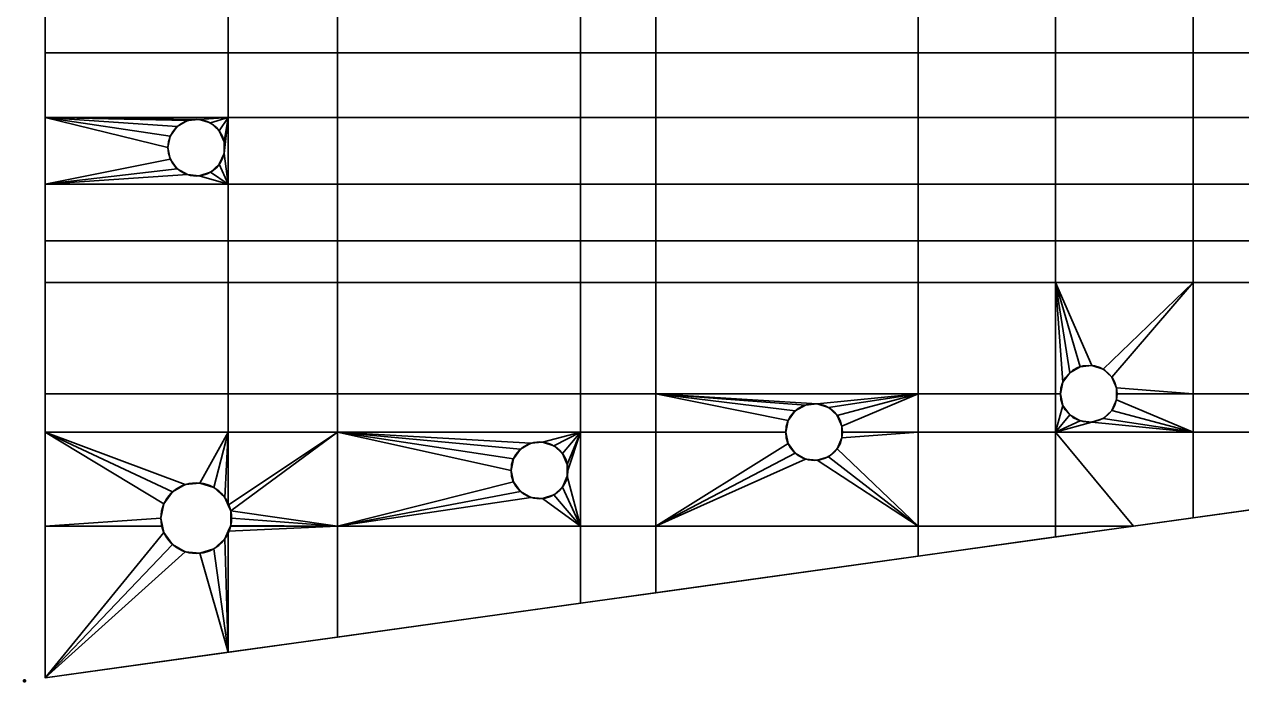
# Model space of a CAD drawing. Header units: millimetres. Extents: x 0 to 430, y 0 to 190.
# Drawn here: x 0 to 87.8, y 0 to 47.4 of the extents above; entities that cross this region are included whole.
import ezdxf

# ---------------------------------------------------------------- set-up
doc = ezdxf.new("R2010")
doc.units = ezdxf.units.MM
doc.layers.add('1', color=7, linetype='Continuous', true_color=0xffffff)
doc.layers.add('61', color=7, linetype='Continuous', true_color=0xffffff)

# ---------------------------------------------------------------- blocks, each defined once
blk = doc.blocks.new('UG_SURFACE_001')
at = {"layer": '1', "color": 252, "linetype": 'Continuous', "lineweight": 35}
for points in [[(14.704899, 48.325192, 3.5), (1.5, 48.325192, 3.5), (1.5, 45.313161, 3.5), (14.704899, 45.313161, 3.5)], [(14.704899, 45.313161, 1.5), (1.5, 45.313161, 1.5), (1.5, 48.325192, 1.5), (14.704899, 48.325192, 1.5)], [(1.5, 45.313161, 3.5), (1.5, 48.325192, 3.5), (1.5, 48.325192, 1.5), (1.5, 45.313161, 1.5)], [(22.593468, 48.325192, 3.5), (14.704899, 48.325192, 3.5), (14.704899, 45.313161, 3.5), (22.593468, 45.313161, 3.5)], [(22.593468, 45.313161, 1.5), (14.704899, 45.313161, 1.5), (14.704899, 48.325192, 1.5), (22.593468, 48.325192, 1.5)], [(40.102527, 48.325192, 3.5), (22.593468, 48.325192, 3.5), (22.593468, 45.313161, 3.5), (40.102527, 45.313161, 3.5)], [(40.102527, 45.313161, 1.5), (22.593468, 45.313161, 1.5), (22.593468, 48.325192, 1.5), (40.102527, 48.325192, 1.5)], [(45.534927, 48.325192, 3.5), (40.102527, 48.325192, 3.5), (40.102527, 45.313161, 3.5), (45.534927, 45.313161, 3.5)], [(45.534927, 45.313161, 1.5), (40.102527, 45.313161, 1.5), (40.102527, 48.325192, 1.5), (45.534927, 48.325192, 1.5)], [(64.467095, 48.325192, 3.5), (45.534927, 48.325192, 3.5), (45.534927, 45.313161, 3.5), (64.467095, 45.313161, 3.5)], [(64.467095, 45.313161, 1.5), (45.534927, 45.313161, 1.5), (45.534927, 48.325192, 1.5), (64.467095, 48.325192, 1.5)], [(74.371278, 48.325192, 3.5), (64.467095, 48.325192, 3.5), (64.467095, 45.313161, 3.5), (74.371278, 45.313161, 3.5)], [(74.371278, 45.313161, 1.5), (64.467095, 45.313161, 1.5), (64.467095, 48.325192, 1.5), (74.371278, 48.325192, 1.5)], [(84.296733, 48.325192, 3.5), (74.371278, 48.325192, 3.5), (74.371278, 45.313161, 3.5), (84.296733, 45.313161, 3.5)], [(84.296733, 45.313161, 1.5), (74.371278, 45.313161, 1.5), (74.371278, 48.325192, 1.5), (84.296733, 48.325192, 1.5)], [(94.200917, 48.325192, 3.5), (84.296733, 48.325192, 3.5), (84.296733, 45.313161, 3.5), (94.200917, 45.313161, 3.5)], [(94.200917, 45.313161, 1.5), (84.296733, 45.313161, 1.5), (84.296733, 48.325192, 1.5), (94.200917, 48.325192, 1.5)], [(14.704899, 45.313161, 3.5), (1.5, 45.313161, 3.5), (1.5, 40.638197, 3.5), (14.704899, 40.638197, 3.5)], [(14.704899, 40.638197, 1.5), (1.5, 40.638197, 1.5), (1.5, 45.313161, 1.5), (14.704899, 45.313161, 1.5)], [(1.5, 40.638197, 3.5), (1.5, 45.313161, 3.5), (1.5, 45.313161, 1.5), (1.5, 40.638197, 1.5)], [(22.593468, 45.313161, 3.5), (14.704899, 45.313161, 3.5), (14.704899, 40.638197, 3.5), (22.593468, 40.638197, 3.5)], [(22.593468, 40.638197, 1.5), (14.704899, 40.638197, 1.5), (14.704899, 45.313161, 1.5), (22.593468, 45.313161, 1.5)], [(40.102527, 45.313161, 3.5), (22.593468, 45.313161, 3.5), (22.593468, 40.638197, 3.5), (40.102527, 40.638197, 3.5)], [(40.102527, 40.638197, 1.5), (22.593468, 40.638197, 1.5), (22.593468, 45.313161, 1.5), (40.102527, 45.313161, 1.5)], [(45.534927, 45.313161, 3.5), (40.102527, 45.313161, 3.5), (40.102527, 40.638197, 3.5), (45.534927, 40.638197, 3.5)], [(45.534927, 40.638197, 1.5), (40.102527, 40.638197, 1.5), (40.102527, 45.313161, 1.5), (45.534927, 45.313161, 1.5)], [(64.467095, 45.313161, 3.5), (45.534927, 45.313161, 3.5), (45.534927, 40.638197, 3.5), (64.467095, 40.638197, 3.5)], [(64.467095, 40.638197, 1.5), (45.534927, 40.638197, 1.5), (45.534927, 45.313161, 1.5), (64.467095, 45.313161, 1.5)], [(74.371278, 45.313161, 3.5), (64.467095, 45.313161, 3.5), (64.467095, 40.638197, 3.5), (74.371278, 40.638197, 3.5)], [(74.371278, 40.638197, 1.5), (64.467095, 40.638197, 1.5), (64.467095, 45.313161, 1.5), (74.371278, 45.313161, 1.5)], [(84.296733, 45.313161, 3.5), (74.371278, 45.313161, 3.5), (74.371278, 40.638197, 3.5), (84.296733, 40.638197, 3.5)], [(84.296733, 40.638197, 1.5), (74.371278, 40.638197, 1.5), (74.371278, 45.313161, 1.5), (84.296733, 45.313161, 1.5)], [(94.200917, 45.313161, 3.5), (84.296733, 45.313161, 3.5), (84.296733, 40.638197, 3.5), (94.200917, 40.638197, 3.5)], [(94.200917, 40.638197, 1.5), (84.296733, 40.638197, 1.5), (84.296733, 45.313161, 1.5), (94.200917, 45.313161, 1.5)], [(1.5, 40.638197, 3.5), (10.525585, 39.309073, 3.5), (11.026636, 39.99871, 3.5)], [(1.5, 40.638197, 3.5), (11.764869, 40.424928, 3.5), (12.612637, 40.514033, 3.5)], [(1.5, 40.638197, 3.5), (10.348354, 38.47526, 3.5), (10.525585, 39.309073, 3.5)], [(12.612637, 40.514033, 3.5), (14.704899, 40.638197, 3.5), (1.5, 40.638197, 3.5)], [(10.525585, 37.641451, 3.5), (10.348354, 38.47526, 3.5), (1.5, 40.638197, 3.5), (1.5, 35.826165, 3.5)], [(11.026636, 39.99871, 3.5), (11.764869, 40.424928, 3.5), (1.5, 40.638197, 3.5)], [(1.5, 40.638197, 1.5), (14.704899, 40.638197, 1.5), (12.612637, 40.514033, 1.5)], [(1.5, 40.638197, 1.5), (11.764869, 40.424928, 1.5), (11.026636, 39.99871, 1.5)], [(1.5, 35.826165, 1.5), (1.5, 40.638197, 1.5), (10.348354, 38.47526, 1.5), (10.525585, 37.641451, 1.5)], [(11.026636, 39.99871, 1.5), (10.525585, 39.309073, 1.5), (1.5, 40.638197, 1.5)], [(12.612637, 40.514033, 1.5), (11.764869, 40.424928, 1.5), (1.5, 40.638197, 1.5)], [(10.525585, 39.309073, 1.5), (10.348354, 38.47526, 1.5), (1.5, 40.638197, 1.5)], [(1.5, 35.826165, 3.5), (1.5, 40.638197, 3.5), (1.5, 40.638197, 1.5), (1.5, 35.826165, 1.5)], [(11.764869, 40.424928, 1.5), (11.764869, 40.424928, 3.5), (11.026636, 39.99871, 3.5), (11.026636, 39.99871, 1.5)], [(12.612637, 40.514033, 1.5), (12.612637, 40.514033, 3.5), (11.764869, 40.424928, 3.5), (11.764869, 40.424928, 1.5)], [(12.612637, 40.514033, 3.5), (13.423353, 40.250614, 3.5), (14.704899, 40.638197, 3.5)], [(14.704899, 40.638197, 1.5), (13.423353, 40.250614, 1.5), (12.612637, 40.514033, 1.5)], [(13.423353, 40.250614, 1.5), (13.423353, 40.250614, 3.5), (12.612637, 40.514033, 3.5), (12.612637, 40.514033, 1.5)], [(14.704899, 40.638197, 3.5), (13.423353, 40.250614, 3.5), (14.056838, 39.68022, 3.5)], [(14.056838, 39.68022, 1.5), (13.423353, 40.250614, 1.5), (14.704899, 40.638197, 1.5)], [(14.056838, 39.68022, 3.5), (14.403556, 38.901482, 3.5), (14.704899, 40.638197, 3.5)], [(14.403556, 38.901482, 1.5), (14.056838, 39.68022, 1.5), (14.704899, 40.638197, 1.5)], [(14.704899, 35.826165, 3.5), (14.704899, 40.638197, 3.5), (14.403556, 38.901482, 3.5), (14.403556, 38.049042, 3.5)], [(14.704899, 40.638197, 1.5), (14.704899, 35.826165, 1.5), (14.403556, 38.049042, 1.5), (14.448354, 38.47526, 1.5)], [(14.448354, 38.47526, 1.5), (14.403556, 38.901482, 1.5), (14.704899, 40.638197, 1.5)], [(22.593468, 40.638197, 3.5), (14.704899, 40.638197, 3.5), (14.704899, 35.826165, 3.5), (22.593468, 35.826165, 3.5)], [(22.593468, 35.826165, 1.5), (14.704899, 35.826165, 1.5), (14.704899, 40.638197, 1.5), (22.593468, 40.638197, 1.5)], [(40.102527, 40.638197, 3.5), (22.593468, 40.638197, 3.5), (22.593468, 35.826165, 3.5), (40.102527, 35.826165, 3.5)], [(40.102527, 35.826165, 1.5), (22.593468, 35.826165, 1.5), (22.593468, 40.638197, 1.5), (40.102527, 40.638197, 1.5)], [(45.534927, 40.638197, 3.5), (40.102527, 40.638197, 3.5), (40.102527, 35.826165, 3.5), (45.534927, 35.826165, 3.5)], [(45.534927, 35.826165, 1.5), (40.102527, 35.826165, 1.5), (40.102527, 40.638197, 1.5), (45.534927, 40.638197, 1.5)], [(64.467095, 40.638197, 3.5), (45.534927, 40.638197, 3.5), (45.534927, 35.826165, 3.5), (64.467095, 35.826165, 3.5)], [(64.467095, 35.826165, 1.5), (45.534927, 35.826165, 1.5), (45.534927, 40.638197, 1.5), (64.467095, 40.638197, 1.5)], [(74.371278, 40.638197, 3.5), (64.467095, 40.638197, 3.5), (64.467095, 35.826165, 3.5), (74.371278, 35.826165, 3.5)], [(74.371278, 35.826165, 1.5), (64.467095, 35.826165, 1.5), (64.467095, 40.638197, 1.5), (74.371278, 40.638197, 1.5)], [(84.296733, 40.638197, 3.5), (74.371278, 40.638197, 3.5), (74.371278, 35.826165, 3.5), (84.296733, 35.826165, 3.5)], [(84.296733, 35.826165, 1.5), (74.371278, 35.826165, 1.5), (74.371278, 40.638197, 1.5), (84.296733, 40.638197, 1.5)], [(94.200917, 40.638197, 3.5), (84.296733, 40.638197, 3.5), (84.296733, 35.826165, 3.5), (94.200917, 35.826165, 3.5)], [(94.200917, 35.826165, 1.5), (84.296733, 35.826165, 1.5), (84.296733, 40.638197, 1.5), (94.200917, 40.638197, 1.5)], [(11.026636, 39.99871, 1.5), (11.026636, 39.99871, 3.5), (10.525585, 39.309073, 3.5), (10.525585, 39.309073, 1.5)], [(14.056838, 39.68022, 1.5), (14.056838, 39.68022, 3.5), (13.423353, 40.250614, 3.5), (13.423353, 40.250614, 1.5)], [(14.403556, 38.901482, 1.5), (14.403556, 38.901482, 3.5), (14.056838, 39.68022, 3.5), (14.056838, 39.68022, 1.5)], [(10.525585, 39.309073, 1.5), (10.525585, 39.309073, 3.5), (10.348354, 38.47526, 3.5), (10.348354, 38.47526, 1.5)], [(14.403556, 38.901482, 3.5), (14.403556, 38.901482, 1.5), (14.448354, 38.47526, 1.5)], [(14.448354, 38.47526, 1.5), (14.403556, 38.049042, 3.5), (14.403556, 38.901482, 3.5)], [(10.348354, 38.47526, 1.5), (10.348354, 38.47526, 3.5), (10.525585, 37.641451, 3.5), (10.525585, 37.641451, 1.5)], [(14.704899, 35.826165, 3.5), (14.403556, 38.049042, 3.5), (14.056838, 37.270304, 3.5)], [(14.704899, 35.826165, 1.5), (14.056838, 37.270304, 1.5), (14.403556, 38.049042, 1.5)], [(14.056838, 37.270304, 1.5), (14.056838, 37.270304, 3.5), (14.403556, 38.049042, 3.5), (14.403556, 38.049042, 1.5)], [(14.448354, 38.47526, 1.5), (14.403556, 38.049042, 1.5), (14.403556, 38.049042, 3.5)], [(11.026636, 36.951814, 3.5), (10.525585, 37.641451, 3.5), (1.5, 35.826165, 3.5)], [(1.5, 35.826165, 1.5), (10.525585, 37.641451, 1.5), (11.026636, 36.951814, 1.5)], [(1.5, 35.826165, 3.5), (11.764869, 36.525596, 3.5), (11.026636, 36.951814, 3.5)], [(11.026636, 36.951814, 1.5), (11.764869, 36.525596, 1.5), (1.5, 35.826165, 1.5)], [(10.525585, 37.641451, 1.5), (10.525585, 37.641451, 3.5), (11.026636, 36.951814, 3.5), (11.026636, 36.951814, 1.5)], [(11.026636, 36.951814, 1.5), (11.026636, 36.951814, 3.5), (11.764869, 36.525596, 3.5), (11.764869, 36.525596, 1.5)], [(14.056838, 37.270304, 3.5), (13.423353, 36.69991, 3.5), (14.704899, 35.826165, 3.5)], [(14.704899, 35.826165, 1.5), (13.423353, 36.69991, 1.5), (14.056838, 37.270304, 1.5)], [(13.423353, 36.69991, 1.5), (13.423353, 36.69991, 3.5), (14.056838, 37.270304, 3.5), (14.056838, 37.270304, 1.5)], [(12.612637, 36.436491, 3.5), (11.764869, 36.525596, 3.5), (1.5, 35.826165, 3.5), (14.704899, 35.826165, 3.5)], [(14.704899, 35.826165, 1.5), (1.5, 35.826165, 1.5), (11.764869, 36.525596, 1.5), (12.612637, 36.436491, 1.5)], [(11.764869, 36.525596, 1.5), (11.764869, 36.525596, 3.5), (12.612637, 36.436491, 3.5), (12.612637, 36.436491, 1.5)], [(14.704899, 35.826165, 3.5), (13.423353, 36.69991, 3.5), (12.612637, 36.436491, 3.5)], [(12.612637, 36.436491, 1.5), (13.423353, 36.69991, 1.5), (14.704899, 35.826165, 1.5)], [(12.612637, 36.436491, 1.5), (12.612637, 36.436491, 3.5), (13.423353, 36.69991, 3.5), (13.423353, 36.69991, 1.5)], [(14.704899, 35.826165, 3.5), (1.5, 35.826165, 3.5), (1.5, 31.753004, 3.5), (14.704899, 31.753004, 3.5)], [(14.704899, 31.753004, 1.5), (1.5, 31.753004, 1.5), (1.5, 35.826165, 1.5), (14.704899, 35.826165, 1.5)], [(1.5, 31.753004, 3.5), (1.5, 35.826165, 3.5), (1.5, 35.826165, 1.5), (1.5, 31.753004, 1.5)], [(22.593468, 35.826165, 3.5), (14.704899, 35.826165, 3.5), (14.704899, 31.753004, 3.5), (22.593468, 31.753004, 3.5)], [(22.593468, 31.753004, 1.5), (14.704899, 31.753004, 1.5), (14.704899, 35.826165, 1.5), (22.593468, 35.826165, 1.5)], [(40.102527, 35.826165, 3.5), (22.593468, 35.826165, 3.5), (22.593468, 31.753004, 3.5), (40.102527, 31.753004, 3.5)], [(40.102527, 31.753004, 1.5), (22.593468, 31.753004, 1.5), (22.593468, 35.826165, 1.5), (40.102527, 35.826165, 1.5)], [(45.534927, 35.826165, 3.5), (40.102527, 35.826165, 3.5), (40.102527, 31.753004, 3.5), (45.534927, 31.753004, 3.5)], [(45.534927, 31.753004, 1.5), (40.102527, 31.753004, 1.5), (40.102527, 35.826165, 1.5), (45.534927, 35.826165, 1.5)], [(64.467095, 35.826165, 3.5), (45.534927, 35.826165, 3.5), (45.534927, 31.753004, 3.5), (64.467095, 31.753004, 3.5)], [(64.467095, 31.753004, 1.5), (45.534927, 31.753004, 1.5), (45.534927, 35.826165, 1.5), (64.467095, 35.826165, 1.5)], [(74.371278, 35.826165, 3.5), (64.467095, 35.826165, 3.5), (64.467095, 31.753004, 3.5), (74.371278, 31.753004, 3.5)], [(74.371278, 31.753004, 1.5), (64.467095, 31.753004, 1.5), (64.467095, 35.826165, 1.5), (74.371278, 35.826165, 1.5)], [(84.296733, 35.826165, 3.5), (74.371278, 35.826165, 3.5), (74.371278, 31.753004, 3.5), (84.296733, 31.753004, 3.5)], [(84.296733, 31.753004, 1.5), (74.371278, 31.753004, 1.5), (74.371278, 35.826165, 1.5), (84.296733, 35.826165, 1.5)], [(94.200917, 35.826165, 3.5), (84.296733, 35.826165, 3.5), (84.296733, 31.753004, 3.5), (94.200917, 31.753004, 3.5)], [(94.200917, 31.753004, 1.5), (84.296733, 31.753004, 1.5), (84.296733, 35.826165, 1.5), (94.200917, 35.826165, 1.5)], [(14.704899, 31.753004, 3.5), (1.5, 31.753004, 3.5), (1.5, 28.74097, 3.5), (14.704899, 28.74097, 3.5)], [(14.704899, 28.74097, 1.5), (1.5, 28.74097, 1.5), (1.5, 31.753004, 1.5), (14.704899, 31.753004, 1.5)], [(1.5, 28.74097, 3.5), (1.5, 31.753004, 3.5), (1.5, 31.753004, 1.5), (1.5, 28.74097, 1.5)], [(22.593468, 31.753004, 3.5), (14.704899, 31.753004, 3.5), (14.704899, 28.74097, 3.5), (22.593468, 28.74097, 3.5)], [(22.593468, 28.74097, 1.5), (14.704899, 28.74097, 1.5), (14.704899, 31.753004, 1.5), (22.593468, 31.753004, 1.5)], [(40.102527, 31.753004, 3.5), (22.593468, 31.753004, 3.5), (22.593468, 28.74097, 3.5), (40.102527, 28.74097, 3.5)], [(40.102527, 28.74097, 1.5), (22.593468, 28.74097, 1.5), (22.593468, 31.753004, 1.5), (40.102527, 31.753004, 1.5)], [(45.534927, 31.753004, 3.5), (40.102527, 31.753004, 3.5), (40.102527, 28.74097, 3.5), (45.534927, 28.74097, 3.5)], [(45.534927, 28.74097, 1.5), (40.102527, 28.74097, 1.5), (40.102527, 31.753004, 1.5), (45.534927, 31.753004, 1.5)], [(64.467095, 31.753004, 3.5), (45.534927, 31.753004, 3.5), (45.534927, 28.74097, 3.5), (64.467095, 28.74097, 3.5)], [(64.467095, 28.74097, 1.5), (45.534927, 28.74097, 1.5), (45.534927, 31.753004, 1.5), (64.467095, 31.753004, 1.5)], [(74.371278, 31.753004, 3.5), (64.467095, 31.753004, 3.5), (64.467095, 28.74097, 3.5), (74.371278, 28.74097, 3.5)], [(74.371278, 28.74097, 1.5), (64.467095, 28.74097, 1.5), (64.467095, 31.753004, 1.5), (74.371278, 31.753004, 1.5)], [(84.296733, 31.753004, 3.5), (74.371278, 31.753004, 3.5), (74.371278, 28.74097, 3.5), (84.296733, 28.74097, 3.5)], [(84.296733, 28.74097, 1.5), (74.371278, 28.74097, 1.5), (74.371278, 31.753004, 1.5), (84.296733, 31.753004, 1.5)], [(94.200917, 31.753004, 3.5), (84.296733, 31.753004, 3.5), (84.296733, 28.74097, 3.5), (94.200917, 28.74097, 3.5)], [(94.200917, 28.74097, 1.5), (84.296733, 28.74097, 1.5), (84.296733, 31.753004, 1.5), (94.200917, 31.753004, 1.5)], [(14.704899, 28.74097, 3.5), (1.5, 28.74097, 3.5), (1.5, 20.704877, 3.5), (14.704899, 20.704877, 3.5)], [(14.704899, 20.704877, 1.5), (1.5, 20.704877, 1.5), (1.5, 28.74097, 1.5), (14.704899, 28.74097, 1.5)], [(1.5, 20.704877, 3.5), (1.5, 28.74097, 3.5), (1.5, 28.74097, 1.5), (1.5, 20.704877, 1.5)], [(22.593468, 28.74097, 3.5), (14.704899, 28.74097, 3.5), (14.704899, 20.704877, 3.5), (22.593468, 20.704877, 3.5)], [(22.593468, 20.704877, 1.5), (14.704899, 20.704877, 1.5), (14.704899, 28.74097, 1.5), (22.593468, 28.74097, 1.5)], [(40.102527, 28.74097, 3.5), (22.593468, 28.74097, 3.5), (22.593468, 20.704877, 3.5), (40.102527, 20.704877, 3.5)], [(40.102527, 20.704877, 1.5), (22.593468, 20.704877, 1.5), (22.593468, 28.74097, 1.5), (40.102527, 28.74097, 1.5)], [(45.534927, 28.74097, 3.5), (40.102527, 28.74097, 3.5), (40.102527, 20.704877, 3.5), (45.534927, 20.704877, 3.5)], [(45.534927, 20.704877, 1.5), (40.102527, 20.704877, 1.5), (40.102527, 28.74097, 1.5), (45.534927, 28.74097, 1.5)], [(64.467095, 28.74097, 3.5), (45.534927, 28.74097, 3.5), (45.534927, 20.704877, 3.5), (64.467095, 20.704877, 3.5)], [(64.467095, 20.704877, 1.5), (45.534927, 20.704877, 1.5), (45.534927, 28.74097, 1.5), (64.467095, 28.74097, 1.5)], [(74.371278, 28.74097, 3.5), (64.467095, 28.74097, 3.5), (64.467095, 20.704877, 3.5), (74.371278, 20.704877, 3.5)], [(74.371278, 20.704877, 1.5), (64.467095, 20.704877, 1.5), (64.467095, 28.74097, 1.5), (74.371278, 28.74097, 1.5)], [(74.371278, 28.74097, 3.5), (76.138288, 22.654543, 3.5), (76.98606, 22.743646, 3.5)], [(74.371278, 28.74097, 3.5), (74.371278, 20.704877, 3.5), (74.721776, 20.704877, 3.5), (74.899003, 21.538686, 3.5)], [(76.98606, 22.743646, 3.5), (77.796772, 22.480229, 3.5), (84.296733, 28.74097, 3.5), (74.371278, 28.74097, 3.5)], [(74.899003, 21.538686, 3.5), (75.400054, 22.228323, 3.5), (74.371278, 28.74097, 3.5)], [(75.400054, 22.228323, 3.5), (76.138288, 22.654543, 3.5), (74.371278, 28.74097, 3.5)], [(74.371278, 28.74097, 1.5), (75.400054, 22.228323, 1.5), (74.899003, 21.538686, 1.5)], [(74.371278, 28.74097, 1.5), (84.296733, 28.74097, 1.5), (77.796772, 22.480229, 1.5), (76.98606, 22.743646, 1.5)], [(74.371278, 28.74097, 1.5), (76.138288, 22.654543, 1.5), (75.400054, 22.228323, 1.5)], [(76.98606, 22.743646, 1.5), (76.138288, 22.654543, 1.5), (74.371278, 28.74097, 1.5)], [(74.899003, 21.538686, 1.5), (74.721776, 20.704877, 1.5), (74.371278, 20.704877, 1.5), (74.371278, 28.74097, 1.5)], [(77.796772, 22.480229, 3.5), (78.430258, 21.909837, 3.5), (84.296733, 28.74097, 3.5)], [(84.296733, 28.74097, 1.5), (78.430258, 21.909837, 1.5), (77.796772, 22.480229, 1.5)], [(84.296733, 20.704877, 3.5), (84.296733, 28.74097, 3.5), (78.430258, 21.909837, 3.5), (78.776978, 21.131096, 3.5)], [(78.776978, 21.131096, 1.5), (78.430258, 21.909837, 1.5), (84.296733, 28.74097, 1.5), (84.296733, 20.704877, 1.5)], [(94.200917, 28.74097, 3.5), (84.296733, 28.74097, 3.5), (84.296733, 20.704877, 3.5), (94.200917, 20.704877, 3.5)], [(94.200917, 20.704877, 1.5), (84.296733, 20.704877, 1.5), (84.296733, 28.74097, 1.5), (94.200917, 28.74097, 1.5)], [(75.400054, 22.228323, 1.5), (75.400054, 22.228323, 3.5), (74.899003, 21.538686, 3.5), (74.899003, 21.538686, 1.5)], [(76.138288, 22.654543, 1.5), (76.138288, 22.654543, 3.5), (75.400054, 22.228323, 3.5), (75.400054, 22.228323, 1.5)], [(76.98606, 22.743646, 1.5), (76.98606, 22.743646, 3.5), (76.138288, 22.654543, 3.5), (76.138288, 22.654543, 1.5)], [(77.796772, 22.480229, 1.5), (77.796772, 22.480229, 3.5), (76.98606, 22.743646, 3.5), (76.98606, 22.743646, 1.5)], [(78.430258, 21.909837, 1.5), (78.430258, 21.909837, 3.5), (77.796772, 22.480229, 3.5), (77.796772, 22.480229, 1.5)], [(74.899003, 21.538686, 1.5), (74.899003, 21.538686, 3.5), (74.721776, 20.704877, 3.5), (74.721776, 20.704877, 1.5)], [(78.776978, 21.131096, 1.5), (78.776978, 21.131096, 3.5), (78.430258, 21.909837, 3.5), (78.430258, 21.909837, 1.5)], [(78.776978, 21.131096, 3.5), (78.776978, 20.704877, 3.5), (84.296733, 20.704877, 3.5)], [(84.296733, 20.704877, 1.5), (78.821771, 20.704877, 1.5), (78.776978, 21.131096, 1.5)], [(78.821771, 20.704877, 1.5), (78.776978, 20.704877, 3.5), (78.776978, 21.131096, 3.5)], [(78.776978, 21.131096, 3.5), (78.776978, 21.131096, 1.5), (78.821771, 20.704877, 1.5)], [(14.704899, 20.704877, 3.5), (1.5, 20.704877, 3.5), (1.5, 17.942846, 3.5), (14.704899, 17.942846, 3.5)], [(14.704899, 17.942846, 1.5), (1.5, 17.942846, 1.5), (1.5, 20.704877, 1.5), (14.704899, 20.704877, 1.5)], [(1.5, 17.942846, 3.5), (1.5, 20.704877, 3.5), (1.5, 20.704877, 1.5), (1.5, 17.942846, 1.5)], [(22.593468, 20.704877, 3.5), (14.704899, 20.704877, 3.5), (14.704899, 17.942846, 3.5), (22.593468, 17.942846, 3.5)], [(22.593468, 17.942846, 1.5), (14.704899, 17.942846, 1.5), (14.704899, 20.704877, 1.5), (22.593468, 20.704877, 1.5)], [(40.102527, 20.704877, 3.5), (22.593468, 20.704877, 3.5), (22.593468, 17.942846, 3.5), (40.102527, 17.942846, 3.5)], [(40.102527, 17.942846, 1.5), (22.593468, 17.942846, 1.5), (22.593468, 20.704877, 1.5), (40.102527, 20.704877, 1.5)], [(45.534927, 20.704877, 3.5), (40.102527, 20.704877, 3.5), (40.102527, 17.942846, 3.5), (45.534927, 17.942846, 3.5)], [(45.534927, 17.942846, 1.5), (40.102527, 17.942846, 1.5), (40.102527, 20.704877, 1.5), (45.534927, 20.704877, 1.5)], [(45.534927, 20.704877, 3.5), (56.329928, 19.89251, 3.5), (57.177696, 19.981615, 3.5)], [(57.177696, 19.981615, 3.5), (64.467095, 20.704877, 3.5), (45.534927, 20.704877, 3.5)], [(45.534927, 20.704877, 3.5), (45.534927, 17.942846, 3.5), (54.913413, 17.942846, 3.5), (55.090643, 18.776655, 3.5)], [(55.090643, 18.776655, 3.5), (55.591695, 19.466292, 3.5), (45.534927, 20.704877, 3.5)], [(55.591695, 19.466292, 3.5), (56.329928, 19.89251, 3.5), (45.534927, 20.704877, 3.5)], [(45.534927, 20.704877, 1.5), (55.591695, 19.466292, 1.5), (55.090643, 18.776655, 1.5)], [(45.534927, 20.704877, 1.5), (64.467095, 20.704877, 1.5), (57.177696, 19.981615, 1.5)], [(45.534927, 20.704877, 1.5), (56.329928, 19.89251, 1.5), (55.591695, 19.466292, 1.5)], [(57.177696, 19.981615, 1.5), (56.329928, 19.89251, 1.5), (45.534927, 20.704877, 1.5)], [(55.090643, 18.776655, 1.5), (54.913413, 17.942846, 1.5), (45.534927, 17.942846, 1.5), (45.534927, 20.704877, 1.5)], [(64.467095, 20.704877, 3.5), (57.177696, 19.981615, 3.5), (57.988413, 19.718196, 3.5)], [(57.988413, 19.718196, 1.5), (57.177696, 19.981615, 1.5), (64.467095, 20.704877, 1.5)], [(57.988413, 19.718196, 3.5), (58.621898, 19.147804, 3.5), (64.467095, 20.704877, 3.5)], [(64.467095, 20.704877, 1.5), (58.621898, 19.147804, 1.5), (57.988413, 19.718196, 1.5)], [(64.467095, 20.704877, 3.5), (58.621898, 19.147804, 3.5), (58.968615, 18.369064, 3.5)], [(58.968615, 18.369064, 1.5), (58.621898, 19.147804, 1.5), (64.467095, 20.704877, 1.5)], [(58.968615, 18.369064, 3.5), (58.968615, 17.942846, 3.5), (64.467095, 17.942846, 3.5), (64.467095, 20.704877, 3.5)], [(64.467095, 20.704877, 1.5), (64.467095, 17.942846, 1.5), (59.013411, 17.942846, 1.5), (58.968615, 18.369064, 1.5)], [(74.371278, 20.704877, 3.5), (64.467095, 20.704877, 3.5), (64.467095, 17.942846, 3.5), (74.371278, 17.942846, 3.5)], [(74.371278, 17.942846, 1.5), (64.467095, 17.942846, 1.5), (64.467095, 20.704877, 1.5), (74.371278, 20.704877, 1.5)], [(74.899003, 19.871067, 3.5), (74.721776, 20.704877, 3.5), (74.371278, 20.704877, 3.5), (74.371278, 17.942846, 3.5)], [(74.371278, 17.942846, 1.5), (74.371278, 20.704877, 1.5), (74.721776, 20.704877, 1.5), (74.899003, 19.871067, 1.5)], [(74.721776, 20.704877, 1.5), (74.721776, 20.704877, 3.5), (74.899003, 19.871067, 3.5), (74.899003, 19.871067, 1.5)], [(78.776978, 20.278657, 3.5), (78.430258, 19.499917, 3.5), (84.296733, 17.942846, 3.5)], [(84.296733, 17.942846, 1.5), (78.430258, 19.499917, 1.5), (78.776978, 20.278657, 1.5)], [(78.430258, 19.499917, 1.5), (78.430258, 19.499917, 3.5), (78.776978, 20.278657, 3.5), (78.776978, 20.278657, 1.5)], [(84.296733, 17.942846, 3.5), (84.296733, 20.704877, 3.5), (78.776978, 20.704877, 3.5), (78.776978, 20.278657, 3.5)], [(78.776978, 20.278657, 1.5), (78.821771, 20.704877, 1.5), (84.296733, 20.704877, 1.5), (84.296733, 17.942846, 1.5)], [(78.821771, 20.704877, 1.5), (78.776978, 20.278657, 1.5), (78.776978, 20.278657, 3.5)], [(78.776978, 20.278657, 3.5), (78.776978, 20.704877, 3.5), (78.821771, 20.704877, 1.5)], [(94.200917, 20.704877, 3.5), (84.296733, 20.704877, 3.5), (84.296733, 17.942846, 3.5), (94.200917, 17.942846, 3.5)], [(94.200917, 17.942846, 1.5), (84.296733, 17.942846, 1.5), (84.296733, 20.704877, 1.5), (94.200917, 20.704877, 1.5)], [(55.591695, 19.466292, 1.5), (55.591695, 19.466292, 3.5), (55.090643, 18.776655, 3.5), (55.090643, 18.776655, 1.5)], [(56.329928, 19.89251, 1.5), (56.329928, 19.89251, 3.5), (55.591695, 19.466292, 3.5), (55.591695, 19.466292, 1.5)], [(57.177696, 19.981615, 1.5), (57.177696, 19.981615, 3.5), (56.329928, 19.89251, 3.5), (56.329928, 19.89251, 1.5)], [(57.988413, 19.718196, 1.5), (57.988413, 19.718196, 3.5), (57.177696, 19.981615, 3.5), (57.177696, 19.981615, 1.5)], [(58.621898, 19.147804, 1.5), (58.621898, 19.147804, 3.5), (57.988413, 19.718196, 3.5), (57.988413, 19.718196, 1.5)], [(74.371278, 17.942846, 3.5), (75.400054, 19.18143, 3.5), (74.899003, 19.871067, 3.5)], [(74.899003, 19.871067, 1.5), (75.400054, 19.18143, 1.5), (74.371278, 17.942846, 1.5)], [(74.899003, 19.871067, 1.5), (74.899003, 19.871067, 3.5), (75.400054, 19.18143, 3.5), (75.400054, 19.18143, 1.5)], [(84.296733, 17.942846, 3.5), (78.430258, 19.499917, 3.5), (77.796772, 18.929524, 3.5)], [(77.796772, 18.929524, 1.5), (78.430258, 19.499917, 1.5), (84.296733, 17.942846, 1.5)], [(77.796772, 18.929524, 1.5), (77.796772, 18.929524, 3.5), (78.430258, 19.499917, 3.5), (78.430258, 19.499917, 1.5)], [(55.090643, 18.776655, 1.5), (55.090643, 18.776655, 3.5), (54.913413, 17.942846, 3.5), (54.913413, 17.942846, 1.5)], [(58.968615, 18.369064, 1.5), (58.968615, 18.369064, 3.5), (58.621898, 19.147804, 3.5), (58.621898, 19.147804, 1.5)], [(76.138288, 18.755211, 3.5), (75.400054, 19.18143, 3.5), (74.371278, 17.942846, 3.5)], [(74.371278, 17.942846, 1.5), (75.400054, 19.18143, 1.5), (76.138288, 18.755211, 1.5)], [(76.98606, 18.666107, 3.5), (76.138288, 18.755211, 3.5), (74.371278, 17.942846, 3.5)], [(74.371278, 17.942846, 1.5), (76.138288, 18.755211, 1.5), (76.98606, 18.666107, 1.5)], [(74.371278, 17.942846, 3.5), (84.296733, 17.942846, 3.5), (76.98606, 18.666107, 3.5)], [(76.98606, 18.666107, 1.5), (84.296733, 17.942846, 1.5), (74.371278, 17.942846, 1.5)], [(75.400054, 19.18143, 1.5), (75.400054, 19.18143, 3.5), (76.138288, 18.755211, 3.5), (76.138288, 18.755211, 1.5)], [(76.138288, 18.755211, 1.5), (76.138288, 18.755211, 3.5), (76.98606, 18.666107, 3.5), (76.98606, 18.666107, 1.5)], [(77.796772, 18.929524, 3.5), (76.98606, 18.666107, 3.5), (84.296733, 17.942846, 3.5)], [(84.296733, 17.942846, 1.5), (76.98606, 18.666107, 1.5), (77.796772, 18.929524, 1.5)], [(76.98606, 18.666107, 1.5), (76.98606, 18.666107, 3.5), (77.796772, 18.929524, 3.5), (77.796772, 18.929524, 1.5)], [(1.5, 17.942846, 3.5), (10.688316, 13.623293, 3.5), (11.606606, 14.153468, 3.5)], [(1.5, 17.942846, 3.5), (10.065058, 12.765452, 3.5), (10.688316, 13.623293, 3.5)], [(1.5, 17.942846, 3.5), (1.5, 11.154544, 3.5), (9.844598, 11.728274, 3.5), (10.065058, 12.765452, 3.5)], [(11.606606, 14.153468, 3.5), (12.661146, 14.264305, 3.5), (14.704899, 17.942846, 3.5), (1.5, 17.942846, 3.5)], [(1.5, 17.942846, 1.5), (10.688316, 13.623293, 1.5), (10.065058, 12.765452, 1.5)], [(1.5, 17.942846, 1.5), (14.704899, 17.942846, 1.5), (12.661146, 14.264305, 1.5), (11.606606, 14.153468, 1.5)], [(11.606606, 14.153468, 1.5), (10.688316, 13.623293, 1.5), (1.5, 17.942846, 1.5)], [(10.065058, 12.765452, 1.5), (9.844598, 11.728274, 1.5), (1.5, 11.154544, 1.5), (1.5, 17.942846, 1.5)], [(1.5, 11.154544, 3.5), (1.5, 17.942846, 3.5), (1.5, 17.942846, 1.5), (1.5, 11.154544, 1.5)], [(14.704899, 17.942846, 3.5), (12.661146, 14.264305, 3.5), (13.669599, 13.936639, 3.5)], [(13.669599, 13.936639, 1.5), (12.661146, 14.264305, 1.5), (14.704899, 17.942846, 1.5)], [(13.669599, 13.936639, 3.5), (14.457592, 13.227127, 3.5), (14.704899, 17.942846, 3.5)], [(14.704899, 17.942846, 1.5), (14.457592, 13.227127, 1.5), (13.669599, 13.936639, 1.5)], [(14.457592, 13.227127, 3.5), (14.704899, 12.671665, 3.5), (14.704899, 17.942846, 3.5)], [(14.704899, 17.942846, 1.5), (14.704899, 12.671665, 1.5), (14.457592, 13.227127, 1.5)], [(22.593468, 17.942846, 3.5), (14.704899, 17.942846, 3.5), (14.704899, 12.671665, 3.5)], [(14.704899, 12.671665, 3.5), (14.888875, 12.258449, 3.5), (22.593468, 11.154544, 3.5), (22.593468, 17.942846, 3.5)], [(14.888875, 12.258449, 1.5), (14.704899, 12.671665, 1.5), (14.704899, 17.942846, 1.5), (22.593468, 17.942846, 1.5)], [(14.944599, 11.728274, 1.5), (14.888875, 12.258449, 1.5), (22.593468, 17.942846, 1.5), (22.593468, 11.154544, 1.5)], [(22.593468, 17.942846, 3.5), (35.783332, 16.704259, 3.5), (36.521565, 17.130479, 3.5)], [(22.593468, 17.942846, 3.5), (35.10505, 15.180813, 3.5), (35.282284, 16.014624, 3.5)], [(35.282284, 16.014624, 3.5), (35.783332, 16.704259, 3.5), (22.593468, 17.942846, 3.5)], [(36.521565, 17.130479, 3.5), (37.369333, 17.219583, 3.5), (40.102527, 17.942846, 3.5), (22.593468, 17.942846, 3.5)], [(35.282284, 14.347003, 3.5), (35.10505, 15.180813, 3.5), (22.593468, 17.942846, 3.5), (22.593468, 11.154544, 3.5)], [(22.593468, 17.942846, 1.5), (35.783332, 16.704259, 1.5), (35.282284, 16.014624, 1.5)], [(22.593468, 17.942846, 1.5), (40.102527, 17.942846, 1.5), (37.369333, 17.219583, 1.5), (36.521565, 17.130479, 1.5)], [(36.521565, 17.130479, 1.5), (35.783332, 16.704259, 1.5), (22.593468, 17.942846, 1.5)], [(22.593468, 11.154544, 1.5), (22.593468, 17.942846, 1.5), (35.10505, 15.180813, 1.5), (35.282284, 14.347003, 1.5)], [(35.282284, 16.014624, 1.5), (35.10505, 15.180813, 1.5), (22.593468, 17.942846, 1.5)], [(40.102527, 17.942846, 3.5), (37.369333, 17.219583, 3.5), (38.18005, 16.956165, 3.5)], [(38.18005, 16.956165, 1.5), (37.369333, 17.219583, 1.5), (40.102527, 17.942846, 1.5)], [(38.18005, 16.956165, 3.5), (38.813535, 16.385773, 3.5), (40.102527, 17.942846, 3.5)], [(40.102527, 17.942846, 1.5), (38.813535, 16.385773, 1.5), (38.18005, 16.956165, 1.5)], [(38.813535, 16.385773, 3.5), (39.160252, 15.607032, 3.5), (40.102527, 17.942846, 3.5)], [(39.160252, 15.607032, 1.5), (38.813535, 16.385773, 1.5), (40.102527, 17.942846, 1.5)], [(40.102527, 11.154544, 3.5), (40.102527, 17.942846, 3.5), (39.160252, 15.607032, 3.5), (39.160252, 14.754594, 3.5)], [(40.102527, 17.942846, 1.5), (40.102527, 11.154544, 1.5), (39.160252, 14.754594, 1.5), (39.205052, 15.180813, 1.5)], [(39.205052, 15.180813, 1.5), (39.160252, 15.607032, 1.5), (40.102527, 17.942846, 1.5)], [(45.534927, 17.942846, 3.5), (40.102527, 17.942846, 3.5), (40.102527, 11.154544, 3.5), (45.534927, 11.154544, 3.5)], [(45.534927, 11.154544, 1.5), (40.102527, 11.154544, 1.5), (40.102527, 17.942846, 1.5), (45.534927, 17.942846, 1.5)], [(55.090643, 17.109035, 3.5), (54.913413, 17.942846, 3.5), (45.534927, 17.942846, 3.5), (45.534927, 11.154544, 3.5)], [(45.534927, 11.154544, 1.5), (45.534927, 17.942846, 1.5), (54.913413, 17.942846, 1.5), (55.090643, 17.109035, 1.5)], [(54.913413, 17.942846, 1.5), (54.913413, 17.942846, 3.5), (55.090643, 17.109035, 3.5), (55.090643, 17.109035, 1.5)], [(58.968615, 17.516626, 3.5), (58.621898, 16.737886, 3.5), (64.467095, 11.154544, 3.5), (64.467095, 17.942846, 3.5)], [(64.467095, 17.942846, 1.5), (64.467095, 11.154544, 1.5), (58.621898, 16.737886, 1.5), (58.968615, 17.516626, 1.5)], [(59.013411, 17.942846, 1.5), (58.968615, 17.942846, 3.5), (58.968615, 18.369064, 3.5)], [(58.968615, 18.369064, 3.5), (58.968615, 18.369064, 1.5), (59.013411, 17.942846, 1.5)], [(64.467095, 17.942846, 3.5), (58.968615, 17.942846, 3.5), (58.968615, 17.516626, 3.5)], [(58.968615, 17.516626, 1.5), (59.013411, 17.942846, 1.5), (64.467095, 17.942846, 1.5)], [(59.013411, 17.942846, 1.5), (58.968615, 17.516626, 1.5), (58.968615, 17.516626, 3.5)], [(58.968615, 17.516626, 3.5), (58.968615, 17.942846, 3.5), (59.013411, 17.942846, 1.5)], [(74.371278, 17.942846, 3.5), (64.467095, 17.942846, 3.5), (64.467095, 11.154544, 3.5), (74.371278, 11.154544, 3.5)], [(74.371278, 11.154544, 1.5), (64.467095, 11.154544, 1.5), (64.467095, 17.942846, 1.5), (74.371278, 17.942846, 1.5)], [(74.371278, 17.942846, 3.5), (74.371278, 11.154544, 3.5), (79.996638, 11.154544, 3.5)], [(79.996638, 11.154544, 3.5), (84.296733, 11.75414, 3.5), (84.296733, 17.942846, 3.5), (74.371278, 17.942846, 3.5)], [(74.371278, 17.942846, 1.5), (84.296733, 17.942846, 1.5), (84.296733, 11.75414, 1.5), (79.996638, 11.154544, 1.5)], [(79.996638, 11.154544, 1.5), (74.371278, 11.154544, 1.5), (74.371278, 17.942846, 1.5)], [(94.200917, 13.135156, 3.5), (94.200917, 17.942846, 3.5), (84.296733, 17.942846, 3.5), (84.296733, 11.75414, 3.5)], [(84.296733, 11.75414, 1.5), (84.296733, 17.942846, 1.5), (94.200917, 17.942846, 1.5), (94.200917, 13.135156, 1.5)], [(35.783332, 16.704259, 1.5), (35.783332, 16.704259, 3.5), (35.282284, 16.014624, 3.5), (35.282284, 16.014624, 1.5)], [(36.521565, 17.130479, 1.5), (36.521565, 17.130479, 3.5), (35.783332, 16.704259, 3.5), (35.783332, 16.704259, 1.5)], [(37.369333, 17.219583, 1.5), (37.369333, 17.219583, 3.5), (36.521565, 17.130479, 3.5), (36.521565, 17.130479, 1.5)], [(38.18005, 16.956165, 1.5), (38.18005, 16.956165, 3.5), (37.369333, 17.219583, 3.5), (37.369333, 17.219583, 1.5)], [(38.813535, 16.385773, 1.5), (38.813535, 16.385773, 3.5), (38.18005, 16.956165, 3.5), (38.18005, 16.956165, 1.5)], [(55.591695, 16.419398, 3.5), (55.090643, 17.109035, 3.5), (45.534927, 11.154544, 3.5)], [(45.534927, 11.154544, 1.5), (55.090643, 17.109035, 1.5), (55.591695, 16.419398, 1.5)], [(55.090643, 17.109035, 1.5), (55.090643, 17.109035, 3.5), (55.591695, 16.419398, 3.5), (55.591695, 16.419398, 1.5)], [(64.467095, 11.154544, 3.5), (58.621898, 16.737886, 3.5), (57.988413, 16.167494, 3.5)], [(57.988413, 16.167494, 1.5), (58.621898, 16.737886, 1.5), (64.467095, 11.154544, 1.5)], [(57.988413, 16.167494, 1.5), (57.988413, 16.167494, 3.5), (58.621898, 16.737886, 3.5), (58.621898, 16.737886, 1.5)], [(58.621898, 16.737886, 1.5), (58.621898, 16.737886, 3.5), (58.968615, 17.516626, 3.5), (58.968615, 17.516626, 1.5)], [(35.282284, 16.014624, 1.5), (35.282284, 16.014624, 3.5), (35.10505, 15.180813, 3.5), (35.10505, 15.180813, 1.5)], [(39.160252, 15.607032, 1.5), (39.160252, 15.607032, 3.5), (38.813535, 16.385773, 3.5), (38.813535, 16.385773, 1.5)], [(45.534927, 11.154544, 3.5), (56.329928, 15.99318, 3.5), (55.591695, 16.419398, 3.5)], [(55.591695, 16.419398, 1.5), (56.329928, 15.99318, 1.5), (45.534927, 11.154544, 1.5)], [(45.534927, 11.154544, 3.5), (64.467095, 11.154544, 3.5), (57.177696, 15.904075, 3.5), (56.329928, 15.99318, 3.5)], [(56.329928, 15.99318, 1.5), (57.177696, 15.904075, 1.5), (64.467095, 11.154544, 1.5), (45.534927, 11.154544, 1.5)], [(55.591695, 16.419398, 1.5), (55.591695, 16.419398, 3.5), (56.329928, 15.99318, 3.5), (56.329928, 15.99318, 1.5)], [(56.329928, 15.99318, 1.5), (56.329928, 15.99318, 3.5), (57.177696, 15.904075, 3.5), (57.177696, 15.904075, 1.5)], [(57.988413, 16.167494, 3.5), (57.177696, 15.904075, 3.5), (64.467095, 11.154544, 3.5)], [(64.467095, 11.154544, 1.5), (57.177696, 15.904075, 1.5), (57.988413, 16.167494, 1.5)], [(57.177696, 15.904075, 1.5), (57.177696, 15.904075, 3.5), (57.988413, 16.167494, 3.5), (57.988413, 16.167494, 1.5)], [(35.10505, 15.180813, 1.5), (35.10505, 15.180813, 3.5), (35.282284, 14.347003, 3.5), (35.282284, 14.347003, 1.5)], [(39.160252, 15.607032, 3.5), (39.160252, 15.607032, 1.5), (39.205052, 15.180813, 1.5)], [(39.205052, 15.180813, 1.5), (39.160252, 14.754594, 3.5), (39.160252, 15.607032, 3.5)], [(39.205052, 15.180813, 1.5), (39.160252, 14.754594, 1.5), (39.160252, 14.754594, 3.5)], [(11.606606, 14.153468, 1.5), (11.606606, 14.153468, 3.5), (10.688316, 13.623293, 3.5), (10.688316, 13.623293, 1.5)], [(12.661146, 14.264305, 1.5), (12.661146, 14.264305, 3.5), (11.606606, 14.153468, 3.5), (11.606606, 14.153468, 1.5)], [(13.669599, 13.936639, 1.5), (13.669599, 13.936639, 3.5), (12.661146, 14.264305, 3.5), (12.661146, 14.264305, 1.5)], [(35.783332, 13.657367, 3.5), (35.282284, 14.347003, 3.5), (22.593468, 11.154544, 3.5)], [(22.593468, 11.154544, 1.5), (35.282284, 14.347003, 1.5), (35.783332, 13.657367, 1.5)], [(35.282284, 14.347003, 1.5), (35.282284, 14.347003, 3.5), (35.783332, 13.657367, 3.5), (35.783332, 13.657367, 1.5)], [(39.160252, 14.754594, 3.5), (38.813535, 13.975854, 3.5), (40.102527, 11.154544, 3.5)], [(40.102527, 11.154544, 1.5), (38.813535, 13.975854, 1.5), (39.160252, 14.754594, 1.5)], [(38.813535, 13.975854, 1.5), (38.813535, 13.975854, 3.5), (39.160252, 14.754594, 3.5), (39.160252, 14.754594, 1.5)], [(10.688316, 13.623293, 1.5), (10.688316, 13.623293, 3.5), (10.065058, 12.765452, 3.5), (10.065058, 12.765452, 1.5)], [(14.457592, 13.227127, 1.5), (14.457592, 13.227127, 3.5), (13.669599, 13.936639, 3.5), (13.669599, 13.936639, 1.5)], [(14.704899, 12.671665, 3.5), (14.457592, 13.227127, 3.5), (14.457592, 13.227127, 1.5), (14.704899, 12.671665, 1.5)], [(22.593468, 11.154544, 3.5), (36.521565, 13.231147, 3.5), (35.783332, 13.657367, 3.5)], [(35.783332, 13.657367, 1.5), (36.521565, 13.231147, 1.5), (22.593468, 11.154544, 1.5)], [(22.593468, 11.154544, 3.5), (40.102527, 11.154544, 3.5), (37.369333, 13.142044, 3.5), (36.521565, 13.231147, 3.5)], [(36.521565, 13.231147, 1.5), (37.369333, 13.142044, 1.5), (40.102527, 11.154544, 1.5), (22.593468, 11.154544, 1.5)], [(35.783332, 13.657367, 1.5), (35.783332, 13.657367, 3.5), (36.521565, 13.231147, 3.5), (36.521565, 13.231147, 1.5)], [(36.521565, 13.231147, 1.5), (36.521565, 13.231147, 3.5), (37.369333, 13.142044, 3.5), (37.369333, 13.142044, 1.5)], [(38.18005, 13.405461, 3.5), (37.369333, 13.142044, 3.5), (40.102527, 11.154544, 3.5)], [(40.102527, 11.154544, 1.5), (37.369333, 13.142044, 1.5), (38.18005, 13.405461, 1.5)], [(37.369333, 13.142044, 1.5), (37.369333, 13.142044, 3.5), (38.18005, 13.405461, 3.5), (38.18005, 13.405461, 1.5)], [(40.102527, 11.154544, 3.5), (38.813535, 13.975854, 3.5), (38.18005, 13.405461, 3.5)], [(38.18005, 13.405461, 1.5), (38.813535, 13.975854, 1.5), (40.102527, 11.154544, 1.5)], [(38.18005, 13.405461, 1.5), (38.18005, 13.405461, 3.5), (38.813535, 13.975854, 3.5), (38.813535, 13.975854, 1.5)], [(10.065058, 12.765452, 1.5), (10.065058, 12.765452, 3.5), (9.844598, 11.728274, 3.5), (9.844598, 11.728274, 1.5)], [(14.704899, 12.671665, 1.5), (14.888875, 12.258449, 1.5), (14.888875, 12.258449, 3.5), (14.704899, 12.671665, 3.5)], [(84.296733, 11.75414, 1.5), (94.200917, 13.135156, 1.5), (94.200917, 13.135156, 3.5), (84.296733, 11.75414, 3.5)], [(1.5, 11.154544, 3.5), (9.966549, 11.154544, 3.5), (9.844598, 11.728274, 3.5)], [(9.844598, 11.728274, 1.5), (9.966549, 11.154544, 1.5), (1.5, 11.154544, 1.5)], [(9.966549, 11.154544, 1.5), (9.844598, 11.728274, 1.5), (9.844598, 11.728274, 3.5), (9.966549, 11.154544, 3.5)], [(22.593468, 11.154544, 3.5), (14.888875, 12.258449, 3.5), (14.888875, 11.198099, 3.5)], [(14.888875, 11.198099, 3.5), (14.888875, 12.258449, 3.5), (14.944599, 11.728274, 1.5)], [(14.888875, 12.258449, 3.5), (14.888875, 12.258449, 1.5), (14.944599, 11.728274, 1.5)], [(22.593468, 11.154544, 1.5), (14.888875, 11.198099, 1.5), (14.944599, 11.728274, 1.5)], [(14.944599, 11.728274, 1.5), (14.888875, 11.198099, 1.5), (14.888875, 11.198099, 3.5)], [(79.996638, 11.154544, 1.5), (84.296733, 11.75414, 1.5), (84.296733, 11.75414, 3.5), (79.996638, 11.154544, 3.5)], [(10.065058, 10.691095, 3.5), (9.966549, 11.154544, 3.5), (1.5, 11.154544, 3.5), (1.5, 0.209156, 3.5)], [(1.5, 0.209156, 1.5), (1.5, 11.154544, 1.5), (9.966549, 11.154544, 1.5), (10.065058, 10.691095, 1.5)], [(1.5, 11.154544, 1.5), (1.5, 0.209156, 1.5), (1.5, 0.209156, 3.5), (1.5, 11.154544, 3.5)], [(1.5, 0.209156, 3.5), (10.688316, 9.833255, 3.5), (10.065058, 10.691095, 3.5)], [(10.065058, 10.691095, 1.5), (10.688316, 9.833255, 1.5), (1.5, 0.209156, 1.5)], [(9.966549, 11.154544, 3.5), (10.065058, 10.691095, 3.5), (10.065058, 10.691095, 1.5), (9.966549, 11.154544, 1.5)], [(10.065058, 10.691095, 1.5), (10.065058, 10.691095, 3.5), (10.688316, 9.833255, 3.5), (10.688316, 9.833255, 1.5)], [(14.704899, 2.050417, 3.5), (14.704899, 10.784883, 3.5), (14.457592, 10.229422, 3.5)], [(14.457592, 10.229422, 1.5), (14.704899, 10.784883, 1.5), (14.704899, 2.050417, 1.5)], [(14.704899, 10.784883, 1.5), (14.457592, 10.229422, 1.5), (14.457592, 10.229422, 3.5), (14.704899, 10.784883, 3.5)], [(22.593468, 11.154544, 3.5), (14.869483, 11.154544, 3.5), (14.704899, 10.784883, 3.5)], [(14.704899, 10.784883, 3.5), (14.704899, 2.050417, 3.5), (22.593468, 3.15038, 3.5), (22.593468, 11.154544, 3.5)], [(22.593468, 11.154544, 1.5), (22.593468, 3.15038, 1.5), (14.704899, 2.050417, 1.5), (14.704899, 10.784883, 1.5)], [(14.704899, 10.784883, 1.5), (14.869483, 11.154544, 1.5), (22.593468, 11.154544, 1.5)], [(14.869483, 11.154544, 1.5), (14.704899, 10.784883, 1.5), (14.704899, 10.784883, 3.5), (14.869483, 11.154544, 3.5)], [(14.888875, 11.198099, 3.5), (14.869483, 11.154544, 3.5), (22.593468, 11.154544, 3.5)], [(22.593468, 11.154544, 1.5), (14.869483, 11.154544, 1.5), (14.888875, 11.198099, 1.5)], [(14.869483, 11.154544, 3.5), (14.888875, 11.198099, 3.5), (14.888875, 11.198099, 1.5), (14.869483, 11.154544, 1.5)], [(40.102527, 5.591802, 3.5), (40.102527, 11.154544, 3.5), (22.593468, 11.154544, 3.5), (22.593468, 3.15038, 3.5)], [(22.593468, 3.15038, 1.5), (22.593468, 11.154544, 1.5), (40.102527, 11.154544, 1.5), (40.102527, 5.591802, 1.5)], [(45.534927, 6.349284, 3.5), (45.534927, 11.154544, 3.5), (40.102527, 11.154544, 3.5), (40.102527, 5.591802, 3.5)], [(40.102527, 5.591802, 1.5), (40.102527, 11.154544, 1.5), (45.534927, 11.154544, 1.5), (45.534927, 6.349284, 1.5)], [(64.467095, 8.989141, 3.5), (64.467095, 11.154544, 3.5), (45.534927, 11.154544, 3.5), (45.534927, 6.349284, 3.5)], [(45.534927, 6.349284, 1.5), (45.534927, 11.154544, 1.5), (64.467095, 11.154544, 1.5), (64.467095, 8.989141, 1.5)], [(74.371278, 10.370157, 3.5), (74.371278, 11.154544, 3.5), (64.467095, 11.154544, 3.5), (64.467095, 8.989141, 3.5)], [(64.467095, 8.989141, 1.5), (64.467095, 11.154544, 1.5), (74.371278, 11.154544, 1.5), (74.371278, 10.370157, 1.5)], [(79.996638, 11.154544, 3.5), (74.371278, 11.154544, 3.5), (74.371278, 10.370157, 3.5)], [(74.371278, 10.370157, 1.5), (74.371278, 11.154544, 1.5), (79.996638, 11.154544, 1.5)], [(74.371278, 10.370157, 1.5), (79.996638, 11.154544, 1.5), (79.996638, 11.154544, 3.5), (74.371278, 10.370157, 3.5)], [(11.606606, 9.30308, 3.5), (10.688316, 9.833255, 3.5), (1.5, 0.209156, 3.5)], [(1.5, 0.209156, 1.5), (10.688316, 9.833255, 1.5), (11.606606, 9.30308, 1.5)], [(10.688316, 9.833255, 1.5), (10.688316, 9.833255, 3.5), (11.606606, 9.30308, 3.5), (11.606606, 9.30308, 1.5)], [(14.457592, 10.229422, 3.5), (13.669599, 9.51991, 3.5), (14.704899, 2.050417, 3.5)], [(14.704899, 2.050417, 1.5), (13.669599, 9.51991, 1.5), (14.457592, 10.229422, 1.5)], [(13.669599, 9.51991, 1.5), (13.669599, 9.51991, 3.5), (14.457592, 10.229422, 3.5), (14.457592, 10.229422, 1.5)], [(64.467095, 8.989141, 1.5), (74.371278, 10.370157, 1.5), (74.371278, 10.370157, 3.5), (64.467095, 8.989141, 3.5)], [(12.661146, 9.192243, 3.5), (11.606606, 9.30308, 3.5), (1.5, 0.209156, 3.5), (14.704899, 2.050417, 3.5)], [(14.704899, 2.050417, 1.5), (1.5, 0.209156, 1.5), (11.606606, 9.30308, 1.5), (12.661146, 9.192243, 1.5)], [(11.606606, 9.30308, 1.5), (11.606606, 9.30308, 3.5), (12.661146, 9.192243, 3.5), (12.661146, 9.192243, 1.5)], [(14.704899, 2.050417, 3.5), (13.669599, 9.51991, 3.5), (12.661146, 9.192243, 3.5)], [(12.661146, 9.192243, 1.5), (13.669599, 9.51991, 1.5), (14.704899, 2.050417, 1.5)], [(12.661146, 9.192243, 1.5), (12.661146, 9.192243, 3.5), (13.669599, 9.51991, 3.5), (13.669599, 9.51991, 1.5)], [(45.534927, 6.349284, 1.5), (64.467095, 8.989141, 1.5), (64.467095, 8.989141, 3.5), (45.534927, 6.349284, 3.5)], [(40.102527, 5.591802, 1.5), (45.534927, 6.349284, 1.5), (45.534927, 6.349284, 3.5), (40.102527, 5.591802, 3.5)], [(22.593468, 3.15038, 1.5), (40.102527, 5.591802, 1.5), (40.102527, 5.591802, 3.5), (22.593468, 3.15038, 3.5)], [(14.704899, 2.050417, 1.5), (22.593468, 3.15038, 1.5), (22.593468, 3.15038, 3.5), (14.704899, 2.050417, 3.5)], [(14.704899, 2.050417, 3.5), (1.5, 0.209156, 3.5), (1.5, 0.209156, 1.5), (14.704899, 2.050417, 1.5)]]:
    blk.add_3dface(points, dxfattribs=at)

msp = doc.modelspace()

# ---------------------------------------------------------------- linework, layer by layer
at = {"layer": '1', "color": 252, "linetype": 'Continuous', "lineweight": 35}
for p, q in [((1.5, 189.815823, 3.5), (1.5, 0.209156, 3.5)), ((1.5, 189.815823, 1.5), (1.5, 0.209156, 1.5)), ((1.5, 0.209156, 1.5), (430, 59.958194, 1.5)), ((1.5, 0.209156, 3.5), (430, 59.958194, 3.5)), ((1.5, 0.209156, 3.5), (1.5, 0.209156, 1.5))]:
    msp.add_line(p, q, dxfattribs=at)
at = {"layer": '1', "color": 252, "linetype": 'Continuous', "lineweight": 35, "extrusion": (0, 0, -1)}
for centre, radius in [((-12.398354, 38.475262, -3.5), 2.05), ((-76.771773, 20.704877, -3.5), 2.05), ((-56.963412, 17.942845, -3.5), 2.05), ((-37.155051, 15.180813, -3.5), 2.05), ((-12.394599, 11.728274, -3.5), 2.55)]:
    msp.add_circle(centre, radius, dxfattribs=at)
at = {"layer": '1', "color": 252, "linetype": 'Continuous', "lineweight": 35}
for centre, radius in [((12.398354, 38.475262, 1.5), 2.05), ((76.771773, 20.704877, 1.5), 2.05), ((56.963412, 17.942845, 1.5), 2.05), ((37.155051, 15.180813, 1.5), 2.05), ((12.394599, 11.728274, 1.5), 2.55)]:
    msp.add_circle(centre, radius, dxfattribs=at)
at = {"layer": '61', "color": 23, "linetype": 'Continuous', "lineweight": 70}
msp.add_point((0, 0), dxfattribs=at)

# ---------------------------------------------------------------- block references
at = {"layer": '1', "color": 252, "linetype": 'Continuous', "lineweight": 35}
msp.add_blockref('UG_SURFACE_001', (0, 0), dxfattribs=at)

doc.saveas('drawing.dxf')
